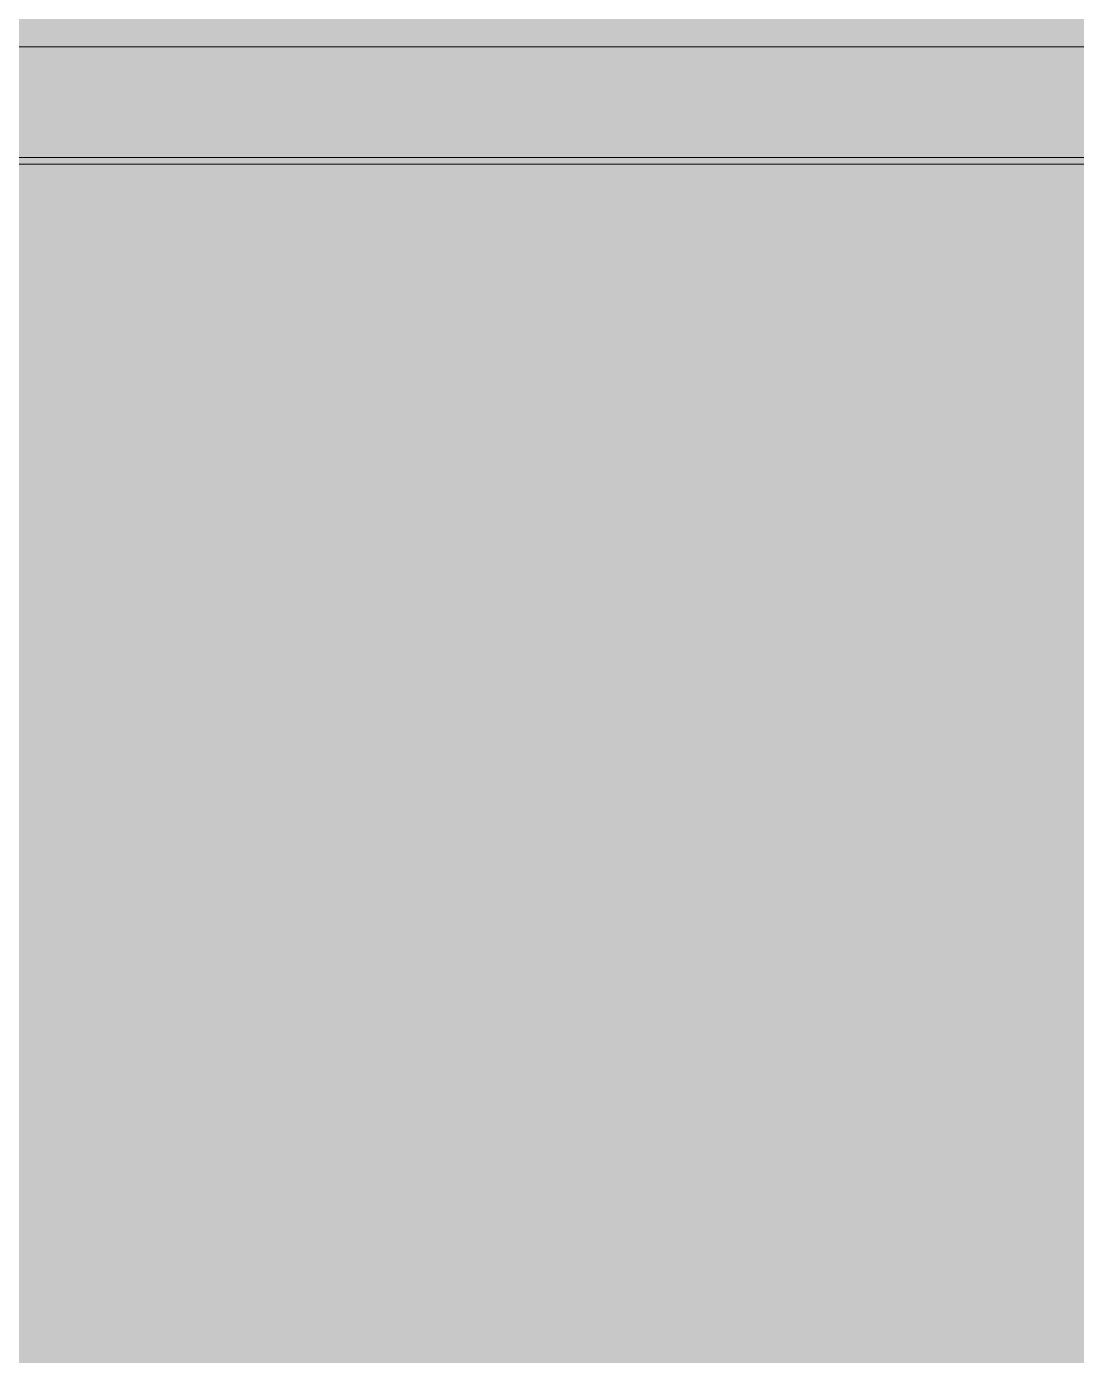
# Model space of a CAD drawing. Header units: inches. Extents: x 1822 to 8392, y -297 to 673.
# Drawn here: x 3415.71 to 3425.5, y 334.92 to 347.31 of the extents above; entities that cross this region are included whole.
import ezdxf

# ---------------------------------------------------------------- set-up
doc = ezdxf.new("R2010")
doc.units = ezdxf.units.IN
doc.header["$MEASUREMENT"] = 0
doc.layers.add('A-GLAZ-1', color=151, linetype='Continuous', lineweight=9)

# ---------------------------------------------------------------- blocks, each defined once
blk = doc.blocks.new('Window-Double_Hung-Marvin-Essential - ESDH3066 - 3rd floor-V105-BUILDING ELEVATION - EAST')
at = {"layer": 'A-GLAZ-1'}
for points in [[(3407.55, 271.667), (3407.55, 347.125), (3440.301, 347.125), (3440.301, 271.667), (3441.008, 271.667), (3441.008, 347.501), (3406.843, 347.499), (3406.843, 271.667), (3407.207, 271.667)], [(3439.207, 346.031), (3439.207, 346.092), (3408.583, 346.092), (3408.644, 346.031), (3435.188, 346.031)], [(3439.207, 310.719), (3439.207, 346.031), (3408.644, 346.031), (3408.644, 310.719), (3435.188, 310.719)]]:
    blk.add_hatch(color=256, dxfattribs=at).paths.add_polyline_path(points, flags=0)
h = blk.add_hatch(color=256, dxfattribs=at)
h.paths.add_polyline_path([(3407.55, 309.437), (3440.301, 309.445), (3440.301, 347.125), (3407.55, 347.125), (3407.55, 309.625)], flags=0)
h.paths.add_polyline_path([(3439.267, 310.658), (3408.583, 310.658), (3408.583, 346.092), (3439.267, 346.092), (3439.267, 335.534)], flags=0)
for p, q in [((3407.55, 347.125), (3440.301, 347.125)), ((3439.267, 346.092), (3408.583, 346.092)), ((3439.207, 346.031), (3408.644, 346.031))]:
    blk.add_line(p, q, dxfattribs=at)

msp = doc.modelspace()

# ---------------------------------------------------------------- block references
at = {"layer": 'A-GLAZ-1'}
msp.add_blockref('Window-Double_Hung-Marvin-Essential - ESDH3066 - 3rd floor-V105-BUILDING ELEVATION - EAST', (0, 0), dxfattribs=at)

doc.saveas('drawing.dxf')
